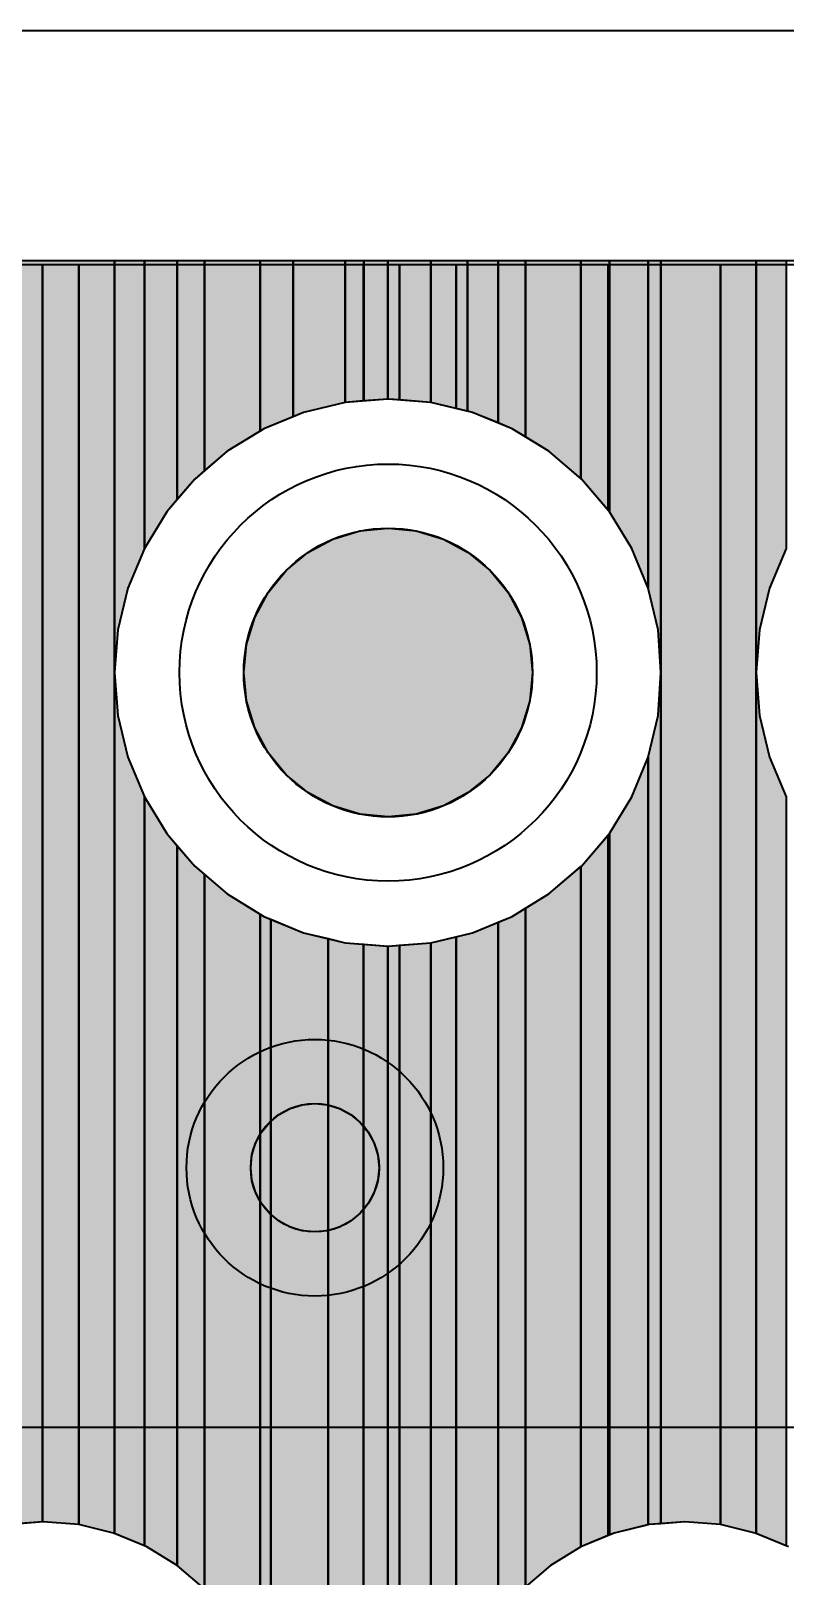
# Model space of a CAD drawing. Header units: millimetres. Extents: x 2 to 110, y 3 to 56.
# Drawn here: x 98.48 to 101.47, y 49.78 to 55.9 of the extents above; entities that cross this region are included whole.
import ezdxf

# ---------------------------------------------------------------- set-up
doc = ezdxf.new("R2010")
doc.units = ezdxf.units.MM
for name, color, linetype in [('bottom_copper', 7, 'Continuous'), ('bottom_silk', 7, 'Continuous'), ('drill_plated', 7, 'Continuous'), ('outline', 7, 'Continuous'), ('top_copper', 7, 'Continuous'), ('top_silk', 7, 'Continuous')]:
    doc.layers.add(name, color=color, linetype=linetype)

# ---------------------------------------------------------------- blocks, each defined once
blk = doc.blocks.new('Block8480')
at = {"layer": 'bottom_copper', "lineweight": 40}
for points in [[(0, 11.2382), (-0.0455, 11.2418), (-0.1429, 11.2342), (-0.1429, 11.774), (0, 11.774), (0, 11.2382)], [(0.224, 11.2044), (0.1239, 11.2285), (0, 11.2382), (0, 11.774), (0.224, 11.774), (0.224, 11.2044)], [(0.3901, 11.147), (0.2891, 11.1888), (0.224, 11.2044), (0.224, 11.774), (0.3901, 11.774), (0.3901, 11.147)], [(0.4981, 11.0919), (0.4461, 11.1238), (0.3901, 11.147), (0.3901, 11.774), (0.4981, 11.774), (0.4981, 11.0919)], [(0.7179, 10.9267), (0.591, 11.035), (0.4981, 11.0919), (0.4981, 11.774), (0.7179, 11.774), (0.7179, 10.9267)], [(0.826, 10.8008), (0.7202, 10.9247), (0.7179, 10.9267), (0.7179, 11.774), (0.826, 11.774), (0.826, 10.8008)], [(0.9843, 10.4936), (0.9193, 10.6506), (0.8305, 10.7955), (0.826, 10.8008), (0.826, 11.774), (0.9843, 11.774), (0.9843, 10.4936)], [(1.034, 10.159), (1.024, 10.3284), (0.9843, 10.4936), (0.9843, 11.774), (1.034, 11.774), (1.034, 10.159)], [(1.27, 6.7863), (1.1285, 6.7975), (1.034, 6.79), (1.034, 11.774), (1.27, 11.774), (1.27, 6.7863)], [(1.4117, 6.7517), (1.408, 6.7532), (1.27, 6.7863), (1.27, 11.774), (1.4117, 11.774), (1.4117, 6.7517)], [(1.5297, 10.6506), (1.4647, 10.4936), (1.425, 10.3284), (1.4117, 10.159), (1.4117, 11.774), (1.5297, 11.774), (1.5297, 10.6506)], [(1.034, 6.79), (0.987, 6.7863), (0.9843, 6.7857), (0.9843, 9.8244), (1.024, 9.9896), (1.034, 10.159), (1.034, 6.79)], [(1.5297, 6.7028), (1.4117, 6.7517), (1.4117, 10.159), (1.425, 9.9896), (1.4647, 9.8244), (1.5297, 9.6674), (1.5297, 6.7028)], [(0.9843, 6.7857), (0.849, 6.7532), (0.826, 6.7437), (0.826, 9.5172), (0.8305, 9.5225), (0.9193, 9.6674), (0.9843, 9.8244), (0.9843, 6.7857)], [(0.826, 6.7437), (0.7179, 6.6989), (0.7179, 9.3913), (0.7202, 9.3933), (0.826, 9.5172), (0.826, 6.7437)], [(0.7179, 6.6989), (0.5969, 6.6247), (0.4981, 6.5404), (0.4981, 9.2261), (0.591, 9.283), (0.7179, 9.3913), (0.7179, 6.6989)], [(0.4981, 6.5404), (0.4889, 6.5326), (0.3968, 6.4246), (0.3901, 6.4137), (0.3901, 9.171), (0.4461, 9.1942), (0.4981, 9.2261), (0.4981, 6.5404)], [(0.224, 4.1776), (0.138, 4.2132), (0, 4.2463), (0, 9.0798), (0.1239, 9.0895), (0.224, 9.1136), (0.224, 4.1776)], [(0.3901, 6.4137), (0.3226, 6.3036), (0.2683, 6.1725), (0.2352, 6.0345), (0.224, 5.893), (0.224, 9.1136), (0.2891, 9.1292), (0.3901, 9.171), (0.3901, 6.4137)], [(0, 4.2463), (-0.1415, 4.2575), (-0.1429, 4.2574), (-0.1429, 9.0838), (-0.0455, 9.0762), (0, 9.0798), (0, 4.2463)]]:
    blk.add_hatch(color=7, dxfattribs=at).paths.add_polyline_path(points, flags=0)
at = {"layer": 'bottom_copper', "color": 7, "lineweight": 40}
for points in [[(0, 11.2382), (-0.0455, 11.2418), (-0.1429, 11.2342), (-0.1429, 11.774), (0, 11.774), (0, 11.2382)], [(0.224, 11.2044), (0.1239, 11.2285), (0, 11.2382), (0, 11.774), (0.224, 11.774), (0.224, 11.2044)], [(0.3901, 11.147), (0.2891, 11.1888), (0.224, 11.2044), (0.224, 11.774), (0.3901, 11.774), (0.3901, 11.147)], [(0.4981, 11.0919), (0.4461, 11.1238), (0.3901, 11.147), (0.3901, 11.774), (0.4981, 11.774), (0.4981, 11.0919)], [(0.7179, 10.9267), (0.591, 11.035), (0.4981, 11.0919), (0.4981, 11.774), (0.7179, 11.774), (0.7179, 10.9267)], [(0.826, 10.8008), (0.7202, 10.9247), (0.7179, 10.9267), (0.7179, 11.774), (0.826, 11.774), (0.826, 10.8008)], [(0.9843, 10.4936), (0.9193, 10.6506), (0.8305, 10.7955), (0.826, 10.8008), (0.826, 11.774), (0.9843, 11.774), (0.9843, 10.4936)], [(1.034, 10.159), (1.024, 10.3284), (0.9843, 10.4936), (0.9843, 11.774), (1.034, 11.774), (1.034, 10.159)], [(1.27, 6.7863), (1.1285, 6.7975), (1.034, 6.79), (1.034, 11.774), (1.27, 11.774), (1.27, 6.7863)], [(1.4117, 6.7517), (1.408, 6.7532), (1.27, 6.7863), (1.27, 11.774), (1.4117, 11.774), (1.4117, 6.7517)], [(1.5297, 10.6506), (1.4647, 10.4936), (1.425, 10.3284), (1.4117, 10.159), (1.4117, 11.774), (1.5297, 11.774), (1.5297, 10.6506)], [(1.034, 6.79), (0.987, 6.7863), (0.9843, 6.7857), (0.9843, 9.8244), (1.024, 9.9896), (1.034, 10.159), (1.034, 6.79)], [(1.5297, 6.7028), (1.4117, 6.7517), (1.4117, 10.159), (1.425, 9.9896), (1.4647, 9.8244), (1.5297, 9.6674), (1.5297, 6.7028)], [(0.9843, 6.7857), (0.849, 6.7532), (0.826, 6.7437), (0.826, 9.5172), (0.8305, 9.5225), (0.9193, 9.6674), (0.9843, 9.8244), (0.9843, 6.7857)], [(0.826, 6.7437), (0.7179, 6.6989), (0.7179, 9.3913), (0.7202, 9.3933), (0.826, 9.5172), (0.826, 6.7437)], [(0.7179, 6.6989), (0.5969, 6.6247), (0.4981, 6.5404), (0.4981, 9.2261), (0.591, 9.283), (0.7179, 9.3913), (0.7179, 6.6989)], [(0.4981, 6.5404), (0.4889, 6.5326), (0.3968, 6.4246), (0.3901, 6.4137), (0.3901, 9.171), (0.4461, 9.1942), (0.4981, 9.2261), (0.4981, 6.5404)], [(0.224, 4.1776), (0.138, 4.2132), (0, 4.2463), (0, 9.0798), (0.1239, 9.0895), (0.224, 9.1136), (0.224, 4.1776)], [(0.3901, 6.4137), (0.3226, 6.3036), (0.2683, 6.1725), (0.2352, 6.0345), (0.224, 5.893), (0.224, 9.1136), (0.2891, 9.1292), (0.3901, 9.171), (0.3901, 6.4137)], [(0, 4.2463), (-0.1415, 4.2575), (-0.1429, 4.2574), (-0.1429, 9.0838), (-0.0455, 9.0762), (0, 9.0798), (0, 4.2463)]]:
    blk.add_lwpolyline(points, close=True, dxfattribs=at)
blk = doc.blocks.new('Block9115')
at = {"layer": 'bottom_copper', "lineweight": 40}
for points in [[(0, 6.4211), (-0.1415, 6.4323), (-0.1429, 6.4322), (-0.1429, 11.4088), (0, 11.4088), (0, 6.4211)], [(0.1417, 6.3865), (0.138, 6.388), (0, 6.4211), (0, 11.4088), (0.1417, 11.4088), (0.1417, 6.3865)], [(0.2597, 10.2854), (0.1947, 10.1284), (0.155, 9.9632), (0.1417, 9.7938), (0.1417, 11.4088), (0.2597, 11.4088), (0.2597, 10.2854)], [(0.3901, 10.479), (0.3485, 10.4303), (0.2597, 10.2854), (0.2597, 11.4088), (0.3901, 11.4088), (0.3901, 10.479)], [(0.4981, 10.5931), (0.4588, 10.5595), (0.3901, 10.479), (0.3901, 11.4088), (0.4981, 11.4088), (0.4981, 10.5931)], [(0.7179, 10.7494), (0.588, 10.6698), (0.4981, 10.5931), (0.4981, 11.4088), (0.7179, 11.4088), (0.7179, 10.7494)], [(0.849, 10.8067), (0.7329, 10.7586), (0.7179, 10.7494), (0.7179, 11.4088), (0.849, 11.4088), (0.849, 10.8067)], [(1.0551, 10.8633), (0.8899, 10.8236), (0.849, 10.8067), (0.849, 11.4088), (1.0551, 11.4088), (1.0551, 10.8633)], [(1.1271, 10.869), (1.0551, 10.8633), (1.0551, 11.4088), (1.1271, 11.4088), (1.1271, 10.869)], [(0.2597, 6.3376), (0.1417, 6.3865), (0.1417, 9.7938), (0.155, 9.6244), (0.1947, 9.4592), (0.2597, 9.3022), (0.2597, 6.3376)], [(0.3901, 6.2595), (0.2691, 6.3337), (0.2597, 6.3376), (0.2597, 9.3022), (0.3485, 9.1573), (0.3901, 9.1086), (0.3901, 6.2595)], [(0.4981, 6.1674), (0.3901, 6.2595), (0.3901, 9.1086), (0.4588, 9.0281), (0.4981, 8.9945), (0.4981, 6.1674)], [(0.7179, 5.8092), (0.6644, 5.9384), (0.5902, 6.0594), (0.4981, 6.1674), (0.4981, 8.9945), (0.588, 8.9178), (0.7179, 8.8382), (0.7179, 5.8092)], [(0.7602, 5.5278), (0.7518, 5.6693), (0.7187, 5.8073), (0.7179, 5.8092), (0.7179, 8.8382), (0.7329, 8.829), (0.7602, 8.8177), (0.7602, 5.5278)], [(0.987, 3.8811), (0.849, 3.848), (0.7602, 3.8112), (0.7602, 8.8177), (0.8899, 8.764), (0.987, 8.7407), (0.987, 3.8811)], [(1.1271, 3.8922), (0.987, 3.8811), (0.987, 8.7407), (1.0551, 8.7243), (1.1271, 8.7186), (1.1271, 3.8922)]]:
    blk.add_hatch(color=7, dxfattribs=at).paths.add_polyline_path(points, flags=0)
at = {"layer": 'bottom_copper', "color": 7, "lineweight": 40}
for points in [[(0, 6.4211), (-0.1415, 6.4323), (-0.1429, 6.4322), (-0.1429, 11.4088), (0, 11.4088), (0, 6.4211)], [(0.1417, 6.3865), (0.138, 6.388), (0, 6.4211), (0, 11.4088), (0.1417, 11.4088), (0.1417, 6.3865)], [(0.2597, 10.2854), (0.1947, 10.1284), (0.155, 9.9632), (0.1417, 9.7938), (0.1417, 11.4088), (0.2597, 11.4088), (0.2597, 10.2854)], [(0.3901, 10.479), (0.3485, 10.4303), (0.2597, 10.2854), (0.2597, 11.4088), (0.3901, 11.4088), (0.3901, 10.479)], [(0.4981, 10.5931), (0.4588, 10.5595), (0.3901, 10.479), (0.3901, 11.4088), (0.4981, 11.4088), (0.4981, 10.5931)], [(0.7179, 10.7494), (0.588, 10.6698), (0.4981, 10.5931), (0.4981, 11.4088), (0.7179, 11.4088), (0.7179, 10.7494)], [(0.849, 10.8067), (0.7329, 10.7586), (0.7179, 10.7494), (0.7179, 11.4088), (0.849, 11.4088), (0.849, 10.8067)], [(1.0551, 10.8633), (0.8899, 10.8236), (0.849, 10.8067), (0.849, 11.4088), (1.0551, 11.4088), (1.0551, 10.8633)], [(1.1271, 10.869), (1.0551, 10.8633), (1.0551, 11.4088), (1.1271, 11.4088), (1.1271, 10.869)], [(0.2597, 6.3376), (0.1417, 6.3865), (0.1417, 9.7938), (0.155, 9.6244), (0.1947, 9.4592), (0.2597, 9.3022), (0.2597, 6.3376)], [(0.3901, 6.2595), (0.2691, 6.3337), (0.2597, 6.3376), (0.2597, 9.3022), (0.3485, 9.1573), (0.3901, 9.1086), (0.3901, 6.2595)], [(0.4981, 6.1674), (0.3901, 6.2595), (0.3901, 9.1086), (0.4588, 9.0281), (0.4981, 8.9945), (0.4981, 6.1674)], [(0.7179, 5.8092), (0.6644, 5.9384), (0.5902, 6.0594), (0.4981, 6.1674), (0.4981, 8.9945), (0.588, 8.9178), (0.7179, 8.8382), (0.7179, 5.8092)], [(0.7602, 5.5278), (0.7518, 5.6693), (0.7187, 5.8073), (0.7179, 5.8092), (0.7179, 8.8382), (0.7329, 8.829), (0.7602, 8.8177), (0.7602, 5.5278)], [(0.987, 3.8811), (0.849, 3.848), (0.7602, 3.8112), (0.7602, 8.8177), (0.8899, 8.764), (0.987, 8.7407), (0.987, 3.8811)], [(1.1271, 3.8922), (0.987, 3.8811), (0.987, 8.7407), (1.0551, 8.7243), (1.1271, 8.7186), (1.1271, 3.8922)]]:
    blk.add_lwpolyline(points, close=True, dxfattribs=at)
blk = doc.blocks.new('Block9854')
at = {"layer": 'bottom_copper', "lineweight": 40}
blk.add_hatch(color=7, dxfattribs=at).paths.add_polyline_path([(1.9383, 2.8401), (1.8452, 2.8327), (1.8452, 7.8167), (1.9383, 7.8167), (1.9383, 2.8401)], flags=0)
at = {"layer": 'bottom_copper', "color": 7, "lineweight": 40}
blk.add_lwpolyline([(1.9383, 2.8401), (1.8452, 2.8327), (1.8452, 7.8167), (1.9383, 7.8167), (1.9383, 2.8401)], close=True, dxfattribs=at)
blk = doc.blocks.new('Block82515')
at = {"layer": 'top_copper', "lineweight": 40}
for points in [[(0, 7.0119), (-0.1694, 7.0252), (-0.1711, 7.0251), (-0.1711, 7.5734), (0, 7.5734), (0, 7.0119)], [(0.1444, 6.9772), (0, 7.0119), (0, 7.5734), (0.1444, 7.5734), (0.1444, 6.9772)], [(0.2662, 6.9304), (0.1652, 6.9722), (0.1444, 6.9772), (0.1444, 7.5734), (0.2662, 7.5734), (0.2662, 6.9304)], [(0.3742, 6.8754), (0.3222, 6.9072), (0.2662, 6.9304), (0.2662, 7.5734), (0.3742, 7.5734), (0.3742, 6.8754)], [(0.594, 6.7101), (0.4671, 6.8184), (0.3742, 6.8754), (0.3742, 7.5734), (0.594, 7.5734), (0.594, 6.7101)], [(0.7066, 6.5789), (0.5963, 6.7081), (0.594, 6.7101), (0.594, 7.5734), (0.7066, 7.5734), (0.7066, 6.5789)], [(0.8604, 6.277), (0.7954, 6.434), (0.7066, 6.5789), (0.7066, 7.5734), (0.8604, 7.5734), (0.8604, 6.277)], [(0.9101, 5.9424), (0.9001, 6.1118), (0.8604, 6.277), (0.8604, 7.5734), (0.9101, 7.5734), (0.9101, 5.9424)], [(1.2878, 2.5351), (1.2841, 2.5366), (1.1461, 2.5697), (1.0046, 2.5809), (0.9101, 2.5734), (0.9101, 7.5734), (1.2878, 7.5734), (1.2878, 2.5351)], [(1.4058, 6.434), (1.3408, 6.277), (1.3011, 6.1118), (1.2878, 5.9424), (1.2878, 7.5734), (1.4058, 7.5734), (1.4058, 6.434)], [(0.9101, 2.5734), (0.8631, 2.5697), (0.8604, 2.5691), (0.8604, 5.6078), (0.9001, 5.773), (0.9101, 5.9424), (0.9101, 2.5734)], [(1.4058, 2.4862), (1.2878, 2.5351), (1.2878, 5.9424), (1.3011, 5.773), (1.3408, 5.6078), (1.4058, 5.4508), (1.4058, 2.4862)], [(0.8604, 2.5691), (0.7251, 2.5366), (0.7066, 2.529), (0.7066, 5.3059), (0.7954, 5.4508), (0.8604, 5.6078), (0.8604, 2.5691)], [(0.7066, 2.529), (0.594, 2.4823), (0.594, 5.1748), (0.5963, 5.1767), (0.7066, 5.3059), (0.7066, 2.529)], [(0.594, 2.4823), (0.473, 2.4081), (0.3742, 2.3239), (0.3742, 5.0095), (0.4671, 5.0664), (0.594, 5.1748), (0.594, 2.4823)], [(0.2662, 2.1971), (0.1987, 2.087), (0.1444, 1.9559), (0.1113, 1.8179), (0.1001, 1.6764), (0.1001, 4.897), (0.1652, 4.9126), (0.2662, 4.9544), (0.2662, 2.1971)], [(0.3742, 2.3239), (0.365, 2.316), (0.2729, 2.208), (0.2662, 2.1971), (0.2662, 4.9544), (0.3222, 4.9776), (0.3742, 5.0095), (0.3742, 2.3239)], [(0.1001, -0.039), (0.0141, -0.0034), (0, 0), (0, 4.8729), (0.1001, 4.897), (0.1001, -0.039)], [(0, 0), (-0.1239, 0.0297), (-0.1711, 0.0335), (-0.1711, 4.8597), (-0.1694, 4.8596), (0, 4.8729), (0, 0)]]:
    blk.add_hatch(color=7, dxfattribs=at).paths.add_polyline_path(points, flags=0)
at = {"layer": 'top_copper', "color": 7, "lineweight": 40}
for points in [[(0, 7.0119), (-0.1694, 7.0252), (-0.1711, 7.0251), (-0.1711, 7.5734), (0, 7.5734), (0, 7.0119)], [(0.1444, 6.9772), (0, 7.0119), (0, 7.5734), (0.1444, 7.5734), (0.1444, 6.9772)], [(0.2662, 6.9304), (0.1652, 6.9722), (0.1444, 6.9772), (0.1444, 7.5734), (0.2662, 7.5734), (0.2662, 6.9304)], [(0.3742, 6.8754), (0.3222, 6.9072), (0.2662, 6.9304), (0.2662, 7.5734), (0.3742, 7.5734), (0.3742, 6.8754)], [(0.594, 6.7101), (0.4671, 6.8184), (0.3742, 6.8754), (0.3742, 7.5734), (0.594, 7.5734), (0.594, 6.7101)], [(0.7066, 6.5789), (0.5963, 6.7081), (0.594, 6.7101), (0.594, 7.5734), (0.7066, 7.5734), (0.7066, 6.5789)], [(0.8604, 6.277), (0.7954, 6.434), (0.7066, 6.5789), (0.7066, 7.5734), (0.8604, 7.5734), (0.8604, 6.277)], [(0.9101, 5.9424), (0.9001, 6.1118), (0.8604, 6.277), (0.8604, 7.5734), (0.9101, 7.5734), (0.9101, 5.9424)], [(1.2878, 2.5351), (1.2841, 2.5366), (1.1461, 2.5697), (1.0046, 2.5809), (0.9101, 2.5734), (0.9101, 7.5734), (1.2878, 7.5734), (1.2878, 2.5351)], [(1.4058, 6.434), (1.3408, 6.277), (1.3011, 6.1118), (1.2878, 5.9424), (1.2878, 7.5734), (1.4058, 7.5734), (1.4058, 6.434)], [(0.9101, 2.5734), (0.8631, 2.5697), (0.8604, 2.5691), (0.8604, 5.6078), (0.9001, 5.773), (0.9101, 5.9424), (0.9101, 2.5734)], [(1.4058, 2.4862), (1.2878, 2.5351), (1.2878, 5.9424), (1.3011, 5.773), (1.3408, 5.6078), (1.4058, 5.4508), (1.4058, 2.4862)], [(0.8604, 2.5691), (0.7251, 2.5366), (0.7066, 2.529), (0.7066, 5.3059), (0.7954, 5.4508), (0.8604, 5.6078), (0.8604, 2.5691)], [(0.7066, 2.529), (0.594, 2.4823), (0.594, 5.1748), (0.5963, 5.1767), (0.7066, 5.3059), (0.7066, 2.529)], [(0.594, 2.4823), (0.473, 2.4081), (0.3742, 2.3239), (0.3742, 5.0095), (0.4671, 5.0664), (0.594, 5.1748), (0.594, 2.4823)], [(0.2662, 2.1971), (0.1987, 2.087), (0.1444, 1.9559), (0.1113, 1.8179), (0.1001, 1.6764), (0.1001, 4.897), (0.1652, 4.9126), (0.2662, 4.9544), (0.2662, 2.1971)], [(0.3742, 2.3239), (0.365, 2.316), (0.2729, 2.208), (0.2662, 2.1971), (0.2662, 4.9544), (0.3222, 4.9776), (0.3742, 5.0095), (0.3742, 2.3239)], [(0.1001, -0.039), (0.0141, -0.0034), (0, 0), (0, 4.8729), (0.1001, 4.897), (0.1001, -0.039)], [(0, 0), (-0.1239, 0.0297), (-0.1711, 0.0335), (-0.1711, 4.8597), (-0.1694, 4.8596), (0, 4.8729), (0, 0)]]:
    blk.add_lwpolyline(points, close=True, dxfattribs=at)
blk = doc.blocks.new('Block83144')
at = {"layer": 'top_copper', "lineweight": 40}
for points in [[(1.3252, 0.5998), (1.3215, 0.6013), (1.1835, 0.6344), (1.042, 0.6456), (0.9475, 0.6381), (0.9475, 5.6381), (1.3252, 5.6381), (1.3252, 0.5998)], [(1.4432, 4.4987), (1.3782, 4.3417), (1.3385, 4.1765), (1.3252, 4.0071), (1.3252, 5.6381), (1.4432, 5.6381), (1.4432, 4.4987)], [(1.5736, 4.6923), (1.532, 4.6436), (1.4432, 4.4987), (1.4432, 5.6381), (1.5736, 5.6381), (1.5736, 4.6923)], [(1.6816, 4.8064), (1.6423, 4.7728), (1.5736, 4.6923), (1.5736, 5.6381), (1.6816, 5.6381), (1.6816, 4.8064)], [(1.9014, 4.9627), (1.7715, 4.8831), (1.6816, 4.8064), (1.6816, 5.6381), (1.9014, 5.6381), (1.9014, 4.9627)], [(2.0325, 5.02), (1.9164, 4.9719), (1.9014, 4.9627), (1.9014, 5.6381), (2.0325, 5.6381), (2.0325, 5.02)], [(2.2386, 5.0766), (2.0734, 5.0369), (2.0325, 5.02), (2.0325, 5.6381), (2.2386, 5.6381), (2.2386, 5.0766)], [(2.312, 5.0824), (2.2386, 5.0766), (2.2386, 5.6381), (2.312, 5.6381), (2.312, 5.0824)], [(2.4063, 5.0898), (2.312, 5.0824), (2.312, 5.6381), (2.4063, 5.6381), (2.4063, 5.0898)], [(1.4432, 0.5509), (1.3252, 0.5998), (1.3252, 4.0071), (1.3385, 3.8377), (1.3782, 3.6725), (1.4432, 3.5155), (1.4432, 0.5509)], [(1.5736, 0.4728), (1.4526, 0.547), (1.4432, 0.5509), (1.4432, 3.5155), (1.532, 3.3706), (1.5736, 3.3219), (1.5736, 0.4728)], [(1.6816, 0.3807), (1.5736, 0.4728), (1.5736, 3.3219), (1.6423, 3.2414), (1.6816, 3.2078), (1.6816, 0.3807)], [(1.9014, 0.0225), (1.8479, 0.1517), (1.7737, 0.2727), (1.6816, 0.3807), (1.6816, 3.2078), (1.7715, 3.1311), (1.9014, 3.0515), (1.9014, 0.0225)], [(1.9437, -0.2589), (1.9353, -0.1174), (1.9022, 0.0206), (1.9014, 0.0225), (1.9014, 3.0515), (1.9164, 3.0423), (1.9437, 3.031), (1.9437, -0.2589)], [(2.1705, -1.9056), (2.0325, -1.9387), (1.9437, -1.9755), (1.9437, 3.031), (2.0734, 2.9773), (2.1705, 2.954), (2.1705, -1.9056)], [(2.4063, -1.9018), (2.312, -1.8944), (2.1705, -1.9056), (2.1705, 2.954), (2.2386, 2.9376), (2.4063, 2.9244), (2.4063, -1.9018)]]:
    blk.add_hatch(color=7, dxfattribs=at).paths.add_polyline_path(points, flags=0)
at = {"layer": 'top_copper', "color": 7, "lineweight": 40}
for points in [[(1.3252, 0.5998), (1.3215, 0.6013), (1.1835, 0.6344), (1.042, 0.6456), (0.9475, 0.6381), (0.9475, 5.6381), (1.3252, 5.6381), (1.3252, 0.5998)], [(1.4432, 4.4987), (1.3782, 4.3417), (1.3385, 4.1765), (1.3252, 4.0071), (1.3252, 5.6381), (1.4432, 5.6381), (1.4432, 4.4987)], [(1.5736, 4.6923), (1.532, 4.6436), (1.4432, 4.4987), (1.4432, 5.6381), (1.5736, 5.6381), (1.5736, 4.6923)], [(1.6816, 4.8064), (1.6423, 4.7728), (1.5736, 4.6923), (1.5736, 5.6381), (1.6816, 5.6381), (1.6816, 4.8064)], [(1.9014, 4.9627), (1.7715, 4.8831), (1.6816, 4.8064), (1.6816, 5.6381), (1.9014, 5.6381), (1.9014, 4.9627)], [(2.0325, 5.02), (1.9164, 4.9719), (1.9014, 4.9627), (1.9014, 5.6381), (2.0325, 5.6381), (2.0325, 5.02)], [(2.2386, 5.0766), (2.0734, 5.0369), (2.0325, 5.02), (2.0325, 5.6381), (2.2386, 5.6381), (2.2386, 5.0766)], [(2.312, 5.0824), (2.2386, 5.0766), (2.2386, 5.6381), (2.312, 5.6381), (2.312, 5.0824)], [(2.4063, 5.0898), (2.312, 5.0824), (2.312, 5.6381), (2.4063, 5.6381), (2.4063, 5.0898)], [(1.4432, 0.5509), (1.3252, 0.5998), (1.3252, 4.0071), (1.3385, 3.8377), (1.3782, 3.6725), (1.4432, 3.5155), (1.4432, 0.5509)], [(1.5736, 0.4728), (1.4526, 0.547), (1.4432, 0.5509), (1.4432, 3.5155), (1.532, 3.3706), (1.5736, 3.3219), (1.5736, 0.4728)], [(1.6816, 0.3807), (1.5736, 0.4728), (1.5736, 3.3219), (1.6423, 3.2414), (1.6816, 3.2078), (1.6816, 0.3807)], [(1.9014, 0.0225), (1.8479, 0.1517), (1.7737, 0.2727), (1.6816, 0.3807), (1.6816, 3.2078), (1.7715, 3.1311), (1.9014, 3.0515), (1.9014, 0.0225)], [(1.9437, -0.2589), (1.9353, -0.1174), (1.9022, 0.0206), (1.9014, 0.0225), (1.9014, 3.0515), (1.9164, 3.0423), (1.9437, 3.031), (1.9437, -0.2589)], [(2.1705, -1.9056), (2.0325, -1.9387), (1.9437, -1.9755), (1.9437, 3.031), (2.0734, 2.9773), (2.1705, 2.954), (2.1705, -1.9056)], [(2.4063, -1.9018), (2.312, -1.8944), (2.1705, -1.9056), (2.1705, 2.954), (2.2386, 2.9376), (2.4063, 2.9244), (2.4063, -1.9018)]]:
    blk.add_lwpolyline(points, close=True, dxfattribs=at)

msp = doc.modelspace()

# ---------------------------------------------------------------- hatches: boundary and pattern name
at = {"layer": 'bottom_copper', "lineweight": 40}
for points in [[(100.4545, 53.2465), (100.422, 53.1393), (100.3692, 53.0405), (100.2981, 52.9539), (100.2115, 52.8828), (100.1127, 52.83), (100.0055, 52.7975), (99.894, 52.7865), (99.7825, 52.7975), (99.6753, 52.83), (99.5765, 52.8828), (99.4899, 52.9539), (99.4188, 53.0405), (99.366, 53.1393), (99.3335, 53.2465), (99.3225, 53.358), (99.3335, 53.4695), (99.366, 53.5767), (99.4188, 53.6755), (99.4899, 53.7621), (99.5765, 53.8332), (99.6753, 53.886), (99.7825, 53.9185), (99.894, 53.9295), (100.0055, 53.9185), (100.1127, 53.886), (100.2115, 53.8332), (100.2981, 53.7621), (100.3692, 53.6755), (100.422, 53.5767), (100.4545, 53.4695), (100.4655, 53.358), (100.4545, 53.2465)], [(99.8531, 51.3484), (99.8387, 51.3008), (99.8152, 51.2569), (99.7836, 51.2184), (99.7451, 51.1868), (99.7012, 51.1633), (99.6536, 51.1489), (99.604, 51.144), (99.5544, 51.1489), (99.5068, 51.1633), (99.4629, 51.1868), (99.4244, 51.2184), (99.3928, 51.2569), (99.3693, 51.3008), (99.3549, 51.3484), (99.35, 51.398), (99.3549, 51.4476), (99.3693, 51.4952), (99.3928, 51.5391), (99.4244, 51.5776), (99.4629, 51.6092), (99.5068, 51.6327), (99.5544, 51.6471), (99.604, 51.652), (99.6536, 51.6471), (99.7012, 51.6327), (99.7451, 51.6092), (99.7836, 51.5776), (99.8152, 51.5391), (99.8387, 51.4952), (99.8531, 51.4476), (99.858, 51.398), (99.8531, 51.3484)]]:
    msp.add_hatch(color=7, dxfattribs=at).paths.add_polyline_path(points, flags=0)
at = {"layer": 'drill_plated', "lineweight": 40}
for points in [[(100.4545, 53.2465), (100.422, 53.1393), (100.3692, 53.0405), (100.2981, 52.9539), (100.2115, 52.8828), (100.1127, 52.83), (100.0055, 52.7975), (99.894, 52.7865), (99.7825, 52.7975), (99.6753, 52.83), (99.5765, 52.8828), (99.4899, 52.9539), (99.4188, 53.0405), (99.366, 53.1393), (99.3335, 53.2465), (99.3225, 53.358), (99.3335, 53.4695), (99.366, 53.5767), (99.4188, 53.6755), (99.4899, 53.7621), (99.5765, 53.8332), (99.6753, 53.886), (99.7825, 53.9185), (99.894, 53.9295), (100.0055, 53.9185), (100.1127, 53.886), (100.2115, 53.8332), (100.2981, 53.7621), (100.3692, 53.6755), (100.422, 53.5767), (100.4545, 53.4695), (100.4655, 53.358), (100.4545, 53.2465)], [(99.8531, 51.3484), (99.8387, 51.3008), (99.8152, 51.2569), (99.7836, 51.2184), (99.7451, 51.1868), (99.7012, 51.1633), (99.6536, 51.1489), (99.604, 51.144), (99.5544, 51.1489), (99.5068, 51.1633), (99.4629, 51.1868), (99.4244, 51.2184), (99.3928, 51.2569), (99.3693, 51.3008), (99.3549, 51.3484), (99.35, 51.398), (99.3549, 51.4476), (99.3693, 51.4952), (99.3928, 51.5391), (99.4244, 51.5776), (99.4629, 51.6092), (99.5068, 51.6327), (99.5544, 51.6471), (99.604, 51.652), (99.6536, 51.6471), (99.7012, 51.6327), (99.7451, 51.6092), (99.7836, 51.5776), (99.8152, 51.5391), (99.8387, 51.4952), (99.8531, 51.4476), (99.858, 51.398), (99.8531, 51.3484)]]:
    msp.add_hatch(color=7, dxfattribs=at).paths.add_polyline_path(points, flags=0)
at = {"layer": 'top_copper', "lineweight": 40}
for points in [[(100.4545, 53.2465), (100.422, 53.1393), (100.3692, 53.0405), (100.2981, 52.9539), (100.2115, 52.8828), (100.1127, 52.83), (100.0055, 52.7975), (99.894, 52.7865), (99.7825, 52.7975), (99.6753, 52.83), (99.5765, 52.8828), (99.4899, 52.9539), (99.4188, 53.0405), (99.366, 53.1393), (99.3335, 53.2465), (99.3225, 53.358), (99.3335, 53.4695), (99.366, 53.5767), (99.4188, 53.6755), (99.4899, 53.7621), (99.5765, 53.8332), (99.6753, 53.886), (99.7825, 53.9185), (99.894, 53.9295), (100.0055, 53.9185), (100.1127, 53.886), (100.2115, 53.8332), (100.2981, 53.7621), (100.3692, 53.6755), (100.422, 53.5767), (100.4545, 53.4695), (100.4655, 53.358), (100.4545, 53.2465)], [(99.8531, 51.3484), (99.8387, 51.3008), (99.8152, 51.2569), (99.7836, 51.2184), (99.7451, 51.1868), (99.7012, 51.1633), (99.6536, 51.1489), (99.604, 51.144), (99.5544, 51.1489), (99.5068, 51.1633), (99.4629, 51.1868), (99.4244, 51.2184), (99.3928, 51.2569), (99.3693, 51.3008), (99.3549, 51.3484), (99.35, 51.398), (99.3549, 51.4476), (99.3693, 51.4952), (99.3928, 51.5391), (99.4244, 51.5776), (99.4629, 51.6092), (99.5068, 51.6327), (99.5544, 51.6471), (99.604, 51.652), (99.6536, 51.6471), (99.7012, 51.6327), (99.7451, 51.6092), (99.7836, 51.5776), (99.8152, 51.5391), (99.8387, 51.4952), (99.8531, 51.4476), (99.858, 51.398), (99.8531, 51.3484)]]:
    msp.add_hatch(color=7, dxfattribs=at).paths.add_polyline_path(points, flags=0)

# ---------------------------------------------------------------- linework, layer by layer
at = {"layer": 'bottom_copper', "color": 7, "lineweight": 40}
for p, q in [((96.4438, 54.973), (98.5266, 54.973)), ((98.5266, 49.9964), (98.5266, 54.973)), ((98.5266, 54.973), (99.7966, 54.973)), ((98.5266, 54.973), (98.5266, 49.9964)), ((99.7966, 54.4332), (99.7966, 54.973)), ((99.7966, 54.973), (102.9208, 54.973)), ((99.7966, 54.973), (99.7966, 54.4332)), ((99.894, 54.4408), (99.7966, 54.4332)), ((100.0634, 54.4275), (99.894, 54.4408)), ((99.5594, 54.3878), (99.4024, 54.3228)), ((99.7246, 54.4275), (99.5594, 54.3878)), ((99.7966, 54.4332), (99.7246, 54.4275)), ((100.2286, 54.3878), (100.0634, 54.4275)), ((100.3856, 54.3228), (100.2286, 54.3878)), ((99.4024, 54.3228), (99.2575, 54.234)), ((100.5305, 54.234), (100.3856, 54.3228)), ((99.2575, 54.234), (99.1283, 54.1237)), ((100.6597, 54.1237), (100.5305, 54.234)), ((99.1283, 54.1237), (99.018, 53.9945)), ((100.77, 53.9945), (100.6597, 54.1237)), ((99.018, 53.9945), (98.9292, 53.8496)), ((100.8588, 53.8496), (100.77, 53.9945)), ((98.9292, 53.8496), (98.8642, 53.6926)), ((100.9238, 53.6926), (100.8588, 53.8496)), ((101.4692, 53.8496), (101.4042, 53.6926)), ((98.8642, 53.6926), (98.8245, 53.5274)), ((100.9635, 53.5274), (100.9238, 53.6926)), ((101.4042, 53.6926), (101.3645, 53.5274)), ((98.8245, 53.5274), (98.8112, 53.358)), ((100.9735, 53.358), (100.9635, 53.5274)), ((101.3645, 53.5274), (101.3512, 53.358)), ((98.8112, 53.358), (98.8245, 53.1886)), ((100.9635, 53.1886), (100.9735, 53.358)), ((101.3512, 53.358), (101.3645, 53.1886)), ((98.8245, 53.1886), (98.8642, 53.0234)), ((100.9238, 53.0234), (100.9635, 53.1886)), ((101.3645, 53.1886), (101.4042, 53.0234)), ((98.8642, 53.0234), (98.9292, 52.8664)), ((100.8588, 52.8664), (100.9238, 53.0234)), ((101.4042, 53.0234), (101.4692, 52.8664)), ((98.9292, 52.8664), (99.018, 52.7215)), ((100.77, 52.7215), (100.8588, 52.8664)), ((99.018, 52.7215), (99.1283, 52.5923)), ((100.6597, 52.5923), (100.77, 52.7215)), ((99.1283, 52.5923), (99.2575, 52.482)), ((100.5305, 52.482), (100.6597, 52.5923)), ((99.2575, 52.482), (99.4024, 52.3932)), ((100.3856, 52.3932), (100.5305, 52.482)), ((99.4024, 52.3932), (99.5594, 52.3282)), ((100.2286, 52.3282), (100.3856, 52.3932)), ((99.5594, 52.3282), (99.7246, 52.2885)), ((100.0634, 52.2885), (100.2286, 52.3282)), ((99.7246, 52.2885), (99.7966, 52.2828)), ((99.7966, 47.4564), (99.7966, 52.2828)), ((99.7966, 52.2828), (99.894, 52.2752)), ((99.7966, 52.2828), (99.7966, 47.4564)), ((99.894, 52.2752), (100.0634, 52.2885)), ((98.5266, 49.9964), (98.3865, 49.9853)), ((98.528, 49.9965), (98.5266, 49.9964)), ((98.6695, 49.9853), (98.528, 49.9965)), ((98.8075, 49.9522), (98.6695, 49.9853)), ((100.9265, 49.9853), (100.7885, 49.9522)), ((101.068, 49.9965), (100.9265, 49.9853)), ((101.2095, 49.9853), (101.068, 49.9965)), ((101.3475, 49.9522), (101.2095, 49.9853)), ((98.9386, 49.8979), (98.8075, 49.9522)), ((100.7885, 49.9522), (100.6574, 49.8979)), ((101.4786, 49.8979), (101.3475, 49.9522)), ((99.0596, 49.8237), (98.9386, 49.8979)), ((100.6574, 49.8979), (100.5364, 49.8237)), ((99.1676, 49.7316), (99.0596, 49.8237)), ((100.5364, 49.8237), (100.4284, 49.7316))]:
    msp.add_line(p, q, dxfattribs=at)
for points in [[(100.4545, 53.2465), (100.422, 53.1393), (100.3692, 53.0405), (100.2981, 52.9539), (100.2115, 52.8828), (100.1127, 52.83), (100.0055, 52.7975), (99.894, 52.7865), (99.7825, 52.7975), (99.6753, 52.83), (99.5765, 52.8828), (99.4899, 52.9539), (99.4188, 53.0405), (99.366, 53.1393), (99.3335, 53.2465), (99.3225, 53.358), (99.3335, 53.4695), (99.366, 53.5767), (99.4188, 53.6755), (99.4899, 53.7621), (99.5765, 53.8332), (99.6753, 53.886), (99.7825, 53.9185), (99.894, 53.9295), (100.0055, 53.9185), (100.1127, 53.886), (100.2115, 53.8332), (100.2981, 53.7621), (100.3692, 53.6755), (100.422, 53.5767), (100.4545, 53.4695), (100.4655, 53.358), (100.4545, 53.2465)], [(99.8531, 51.3484), (99.8387, 51.3008), (99.8152, 51.2569), (99.7836, 51.2184), (99.7451, 51.1868), (99.7012, 51.1633), (99.6536, 51.1489), (99.604, 51.144), (99.5544, 51.1489), (99.5068, 51.1633), (99.4629, 51.1868), (99.4244, 51.2184), (99.3928, 51.2569), (99.3693, 51.3008), (99.3549, 51.3484), (99.35, 51.398), (99.3549, 51.4476), (99.3693, 51.4952), (99.3928, 51.5391), (99.4244, 51.5776), (99.4629, 51.6092), (99.5068, 51.6327), (99.5544, 51.6471), (99.604, 51.652), (99.6536, 51.6471), (99.7012, 51.6327), (99.7451, 51.6092), (99.7836, 51.5776), (99.8152, 51.5391), (99.8387, 51.4952), (99.8531, 51.4476), (99.858, 51.398), (99.8531, 51.3484)]]:
    msp.add_lwpolyline(points, close=True, dxfattribs=at)
for centre, major_axis in [((99.894, 53.358), (0.8255, 0)), ((99.894, 53.358), (0.5715, 0)), ((99.604, 51.398), (0.508, 0)), ((99.604, 51.398), (0.254, 0))]:
    msp.add_ellipse(centre, major_axis=major_axis, ratio=1, dxfattribs=at)
at = {"layer": 'bottom_silk', "color": 7, "lineweight": 40}
msp.add_line((110.054, 55.898), (2.104, 55.898), dxfattribs=at)
at = {"layer": 'drill_plated', "color": 7, "lineweight": 40}
for points in [[(100.4545, 53.2465), (100.422, 53.1393), (100.3692, 53.0405), (100.2981, 52.9539), (100.2115, 52.8828), (100.1127, 52.83), (100.0055, 52.7975), (99.894, 52.7865), (99.7825, 52.7975), (99.6753, 52.83), (99.5765, 52.8828), (99.4899, 52.9539), (99.4188, 53.0405), (99.366, 53.1393), (99.3335, 53.2465), (99.3225, 53.358), (99.3335, 53.4695), (99.366, 53.5767), (99.4188, 53.6755), (99.4899, 53.7621), (99.5765, 53.8332), (99.6753, 53.886), (99.7825, 53.9185), (99.894, 53.9295), (100.0055, 53.9185), (100.1127, 53.886), (100.2115, 53.8332), (100.2981, 53.7621), (100.3692, 53.6755), (100.422, 53.5767), (100.4545, 53.4695), (100.4655, 53.358), (100.4545, 53.2465)], [(99.8531, 51.3484), (99.8387, 51.3008), (99.8152, 51.2569), (99.7836, 51.2184), (99.7451, 51.1868), (99.7012, 51.1633), (99.6536, 51.1489), (99.604, 51.144), (99.5544, 51.1489), (99.5068, 51.1633), (99.4629, 51.1868), (99.4244, 51.2184), (99.3928, 51.2569), (99.3693, 51.3008), (99.3549, 51.3484), (99.35, 51.398), (99.3549, 51.4476), (99.3693, 51.4952), (99.3928, 51.5391), (99.4244, 51.5776), (99.4629, 51.6092), (99.5068, 51.6327), (99.5544, 51.6471), (99.604, 51.652), (99.6536, 51.6471), (99.7012, 51.6327), (99.7451, 51.6092), (99.7836, 51.5776), (99.8152, 51.5391), (99.8387, 51.4952), (99.8531, 51.4476), (99.858, 51.398), (99.8531, 51.3484)]]:
    msp.add_lwpolyline(points, close=True, dxfattribs=at)
for centre, major_axis in [((99.894, 53.358), (0.5715, 0)), ((99.604, 51.398), (0.254, 0))]:
    msp.add_ellipse(centre, major_axis=major_axis, ratio=1, dxfattribs=at)
at = {"layer": 'outline', "color": 7, "lineweight": 40}
msp.add_line((110.054, 55.898), (2.104, 55.898), dxfattribs=at)
at = {"layer": 'top_copper', "color": 7, "lineweight": 40}
for p, q in [((97.3523, 54.989), (99.8923, 54.989)), ((99.8923, 54.4407), (99.8923, 54.989)), ((99.8923, 54.989), (102.4323, 54.989)), ((99.8923, 54.989), (99.8923, 54.4407)), ((99.8923, 54.4407), (99.7246, 54.4275)), ((99.894, 54.4408), (99.8923, 54.4407)), ((100.0634, 54.4275), (99.894, 54.4408)), ((99.5594, 54.3878), (99.4024, 54.3228)), ((99.7246, 54.4275), (99.5594, 54.3878)), ((100.2286, 54.3878), (100.0634, 54.4275)), ((100.3856, 54.3228), (100.2286, 54.3878)), ((99.4024, 54.3228), (99.2575, 54.234)), ((100.5305, 54.234), (100.3856, 54.3228)), ((99.2575, 54.234), (99.1283, 54.1237)), ((100.6597, 54.1237), (100.5305, 54.234)), ((99.1283, 54.1237), (99.018, 53.9945)), ((100.77, 53.9945), (100.6597, 54.1237)), ((99.018, 53.9945), (98.9292, 53.8496)), ((100.8588, 53.8496), (100.77, 53.9945)), ((98.9292, 53.8496), (98.8642, 53.6926)), ((100.9238, 53.6926), (100.8588, 53.8496)), ((101.4692, 53.8496), (101.4042, 53.6926)), ((98.8642, 53.6926), (98.8245, 53.5274)), ((100.9635, 53.5274), (100.9238, 53.6926)), ((101.4042, 53.6926), (101.3645, 53.5274)), ((98.8245, 53.5274), (98.8112, 53.358)), ((100.9735, 53.358), (100.9635, 53.5274)), ((101.3645, 53.5274), (101.3512, 53.358)), ((98.8112, 53.358), (98.8245, 53.1886)), ((100.9635, 53.1886), (100.9735, 53.358)), ((101.3512, 53.358), (101.3645, 53.1886)), ((98.8245, 53.1886), (98.8642, 53.0234)), ((100.9238, 53.0234), (100.9635, 53.1886)), ((101.3645, 53.1886), (101.4042, 53.0234)), ((98.8642, 53.0234), (98.9292, 52.8664)), ((100.8588, 52.8664), (100.9238, 53.0234)), ((101.4042, 53.0234), (101.4692, 52.8664)), ((98.9292, 52.8664), (99.018, 52.7215)), ((100.77, 52.7215), (100.8588, 52.8664)), ((99.018, 52.7215), (99.1283, 52.5923)), ((100.6597, 52.5923), (100.77, 52.7215)), ((99.1283, 52.5923), (99.2575, 52.482)), ((100.5305, 52.482), (100.6597, 52.5923)), ((99.2575, 52.482), (99.4024, 52.3932)), ((100.3856, 52.3932), (100.5305, 52.482)), ((99.4024, 52.3932), (99.5594, 52.3282)), ((100.2286, 52.3282), (100.3856, 52.3932)), ((99.5594, 52.3282), (99.7246, 52.2885)), ((100.0634, 52.2885), (100.2286, 52.3282)), ((99.7246, 52.2885), (99.8923, 52.2753)), ((99.8923, 47.4491), (99.8923, 52.2753)), ((99.8923, 52.2753), (99.894, 52.2752)), ((99.8923, 52.2753), (99.8923, 47.4491)), ((99.894, 52.2752), (100.0634, 52.2885)), ((98.528, 49.9965), (98.3865, 49.9853)), ((98.6695, 49.9853), (98.528, 49.9965)), ((98.8075, 49.9522), (98.6695, 49.9853)), ((100.9265, 49.9853), (100.7885, 49.9522)), ((101.068, 49.9965), (100.9265, 49.9853)), ((101.2095, 49.9853), (101.068, 49.9965)), ((101.3475, 49.9522), (101.2095, 49.9853)), ((98.9386, 49.8979), (98.8075, 49.9522)), ((100.7885, 49.9522), (100.6574, 49.8979)), ((101.4786, 49.8979), (101.3475, 49.9522)), ((99.0596, 49.8237), (98.9386, 49.8979)), ((100.6574, 49.8979), (100.5364, 49.8237)), ((99.1676, 49.7316), (99.0596, 49.8237)), ((100.5364, 49.8237), (100.4284, 49.7316))]:
    msp.add_line(p, q, dxfattribs=at)
for points in [[(100.4545, 53.2465), (100.422, 53.1393), (100.3692, 53.0405), (100.2981, 52.9539), (100.2115, 52.8828), (100.1127, 52.83), (100.0055, 52.7975), (99.894, 52.7865), (99.7825, 52.7975), (99.6753, 52.83), (99.5765, 52.8828), (99.4899, 52.9539), (99.4188, 53.0405), (99.366, 53.1393), (99.3335, 53.2465), (99.3225, 53.358), (99.3335, 53.4695), (99.366, 53.5767), (99.4188, 53.6755), (99.4899, 53.7621), (99.5765, 53.8332), (99.6753, 53.886), (99.7825, 53.9185), (99.894, 53.9295), (100.0055, 53.9185), (100.1127, 53.886), (100.2115, 53.8332), (100.2981, 53.7621), (100.3692, 53.6755), (100.422, 53.5767), (100.4545, 53.4695), (100.4655, 53.358), (100.4545, 53.2465)], [(99.8531, 51.3484), (99.8387, 51.3008), (99.8152, 51.2569), (99.7836, 51.2184), (99.7451, 51.1868), (99.7012, 51.1633), (99.6536, 51.1489), (99.604, 51.144), (99.5544, 51.1489), (99.5068, 51.1633), (99.4629, 51.1868), (99.4244, 51.2184), (99.3928, 51.2569), (99.3693, 51.3008), (99.3549, 51.3484), (99.35, 51.398), (99.3549, 51.4476), (99.3693, 51.4952), (99.3928, 51.5391), (99.4244, 51.5776), (99.4629, 51.6092), (99.5068, 51.6327), (99.5544, 51.6471), (99.604, 51.652), (99.6536, 51.6471), (99.7012, 51.6327), (99.7451, 51.6092), (99.7836, 51.5776), (99.8152, 51.5391), (99.8387, 51.4952), (99.8531, 51.4476), (99.858, 51.398), (99.8531, 51.3484)]]:
    msp.add_lwpolyline(points, close=True, dxfattribs=at)
for centre, major_axis in [((99.894, 53.358), (0.8255, 0)), ((99.894, 53.358), (0.5715, 0)), ((99.604, 51.398), (0.508, 0)), ((99.604, 51.398), (0.254, 0))]:
    msp.add_ellipse(centre, major_axis=major_axis, ratio=1, dxfattribs=at)
at = {"layer": 'top_silk', "color": 7, "lineweight": 40}
for p, q in [((110.054, 55.898), (2.104, 55.898)), ((92.048, 50.3707), (106.268, 50.372))]:
    msp.add_line(p, q, dxfattribs=at)

# ---------------------------------------------------------------- block references
at = {"layer": 'bottom_copper'}
for name, p in [('Block9854', (96.5883, 47.1563)), ('Block9115', (98.6695, 43.5642)), ('Block8480', (99.9395, 43.199))]:
    msp.add_blockref(name, p, dxfattribs=at)
at = {"layer": 'top_copper'}
for name, p in [('Block83144', (97.486, 49.3509)), ('Block82515', (100.0634, 47.4156))]:
    msp.add_blockref(name, p, dxfattribs=at)

doc.saveas('drawing.dxf')
